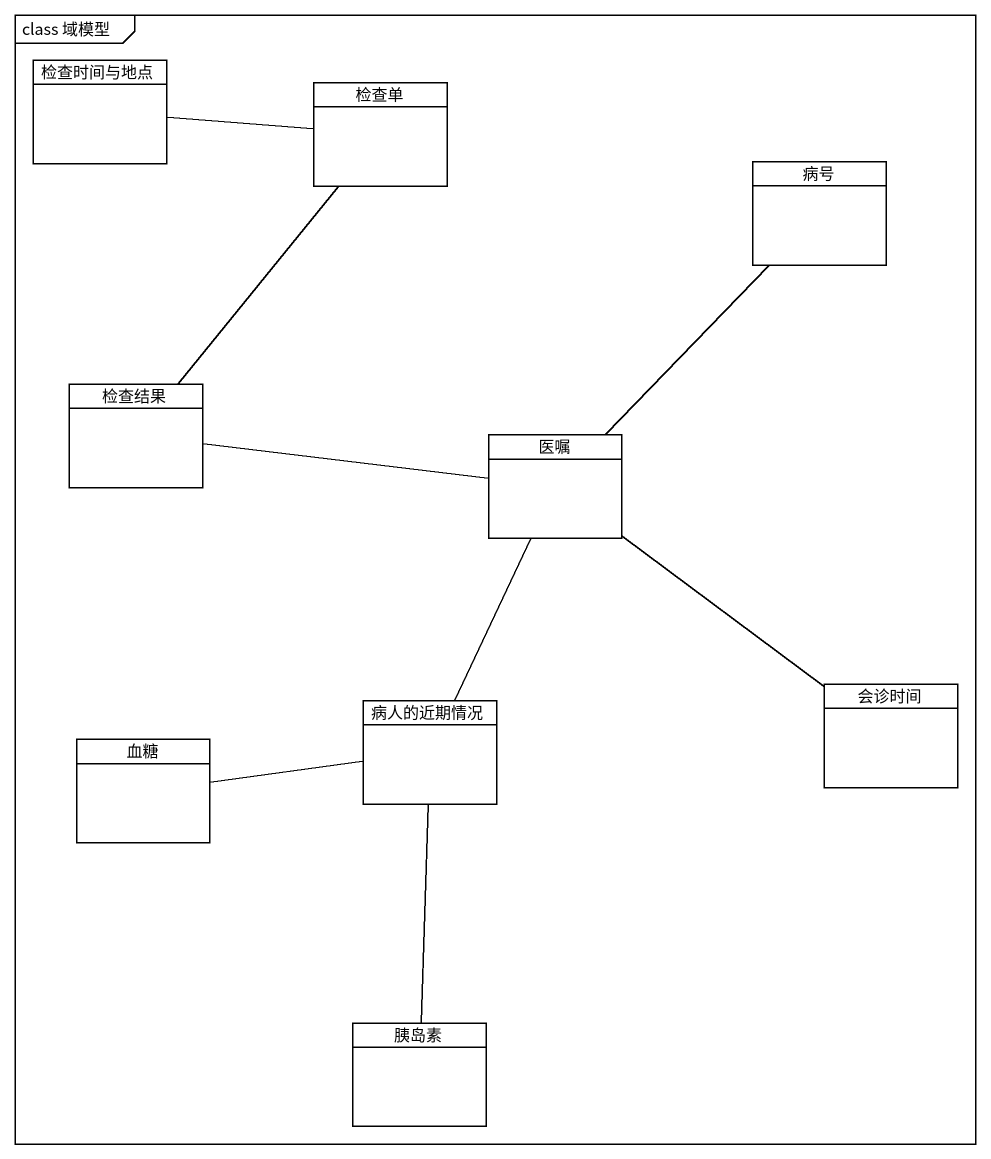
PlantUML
@startuml
mainframe class 域模型
hide circle
hide empty members
class 检查时间与地点
class 检查单
class 病号
class 检查结果
class 医嘱
class 病人的近期情况
class 会诊时间
class 血糖
class 胰岛素
检查时间与地点 -right- 检查单
检查单 -- 检查结果
检查结果 -right- 医嘱
医嘱 -up- 病号
医嘱 -- 病人的近期情况
医嘱 -- 会诊时间
病人的近期情况 -- 胰岛素
血糖 -right- 病人的近期情况
@enduml
